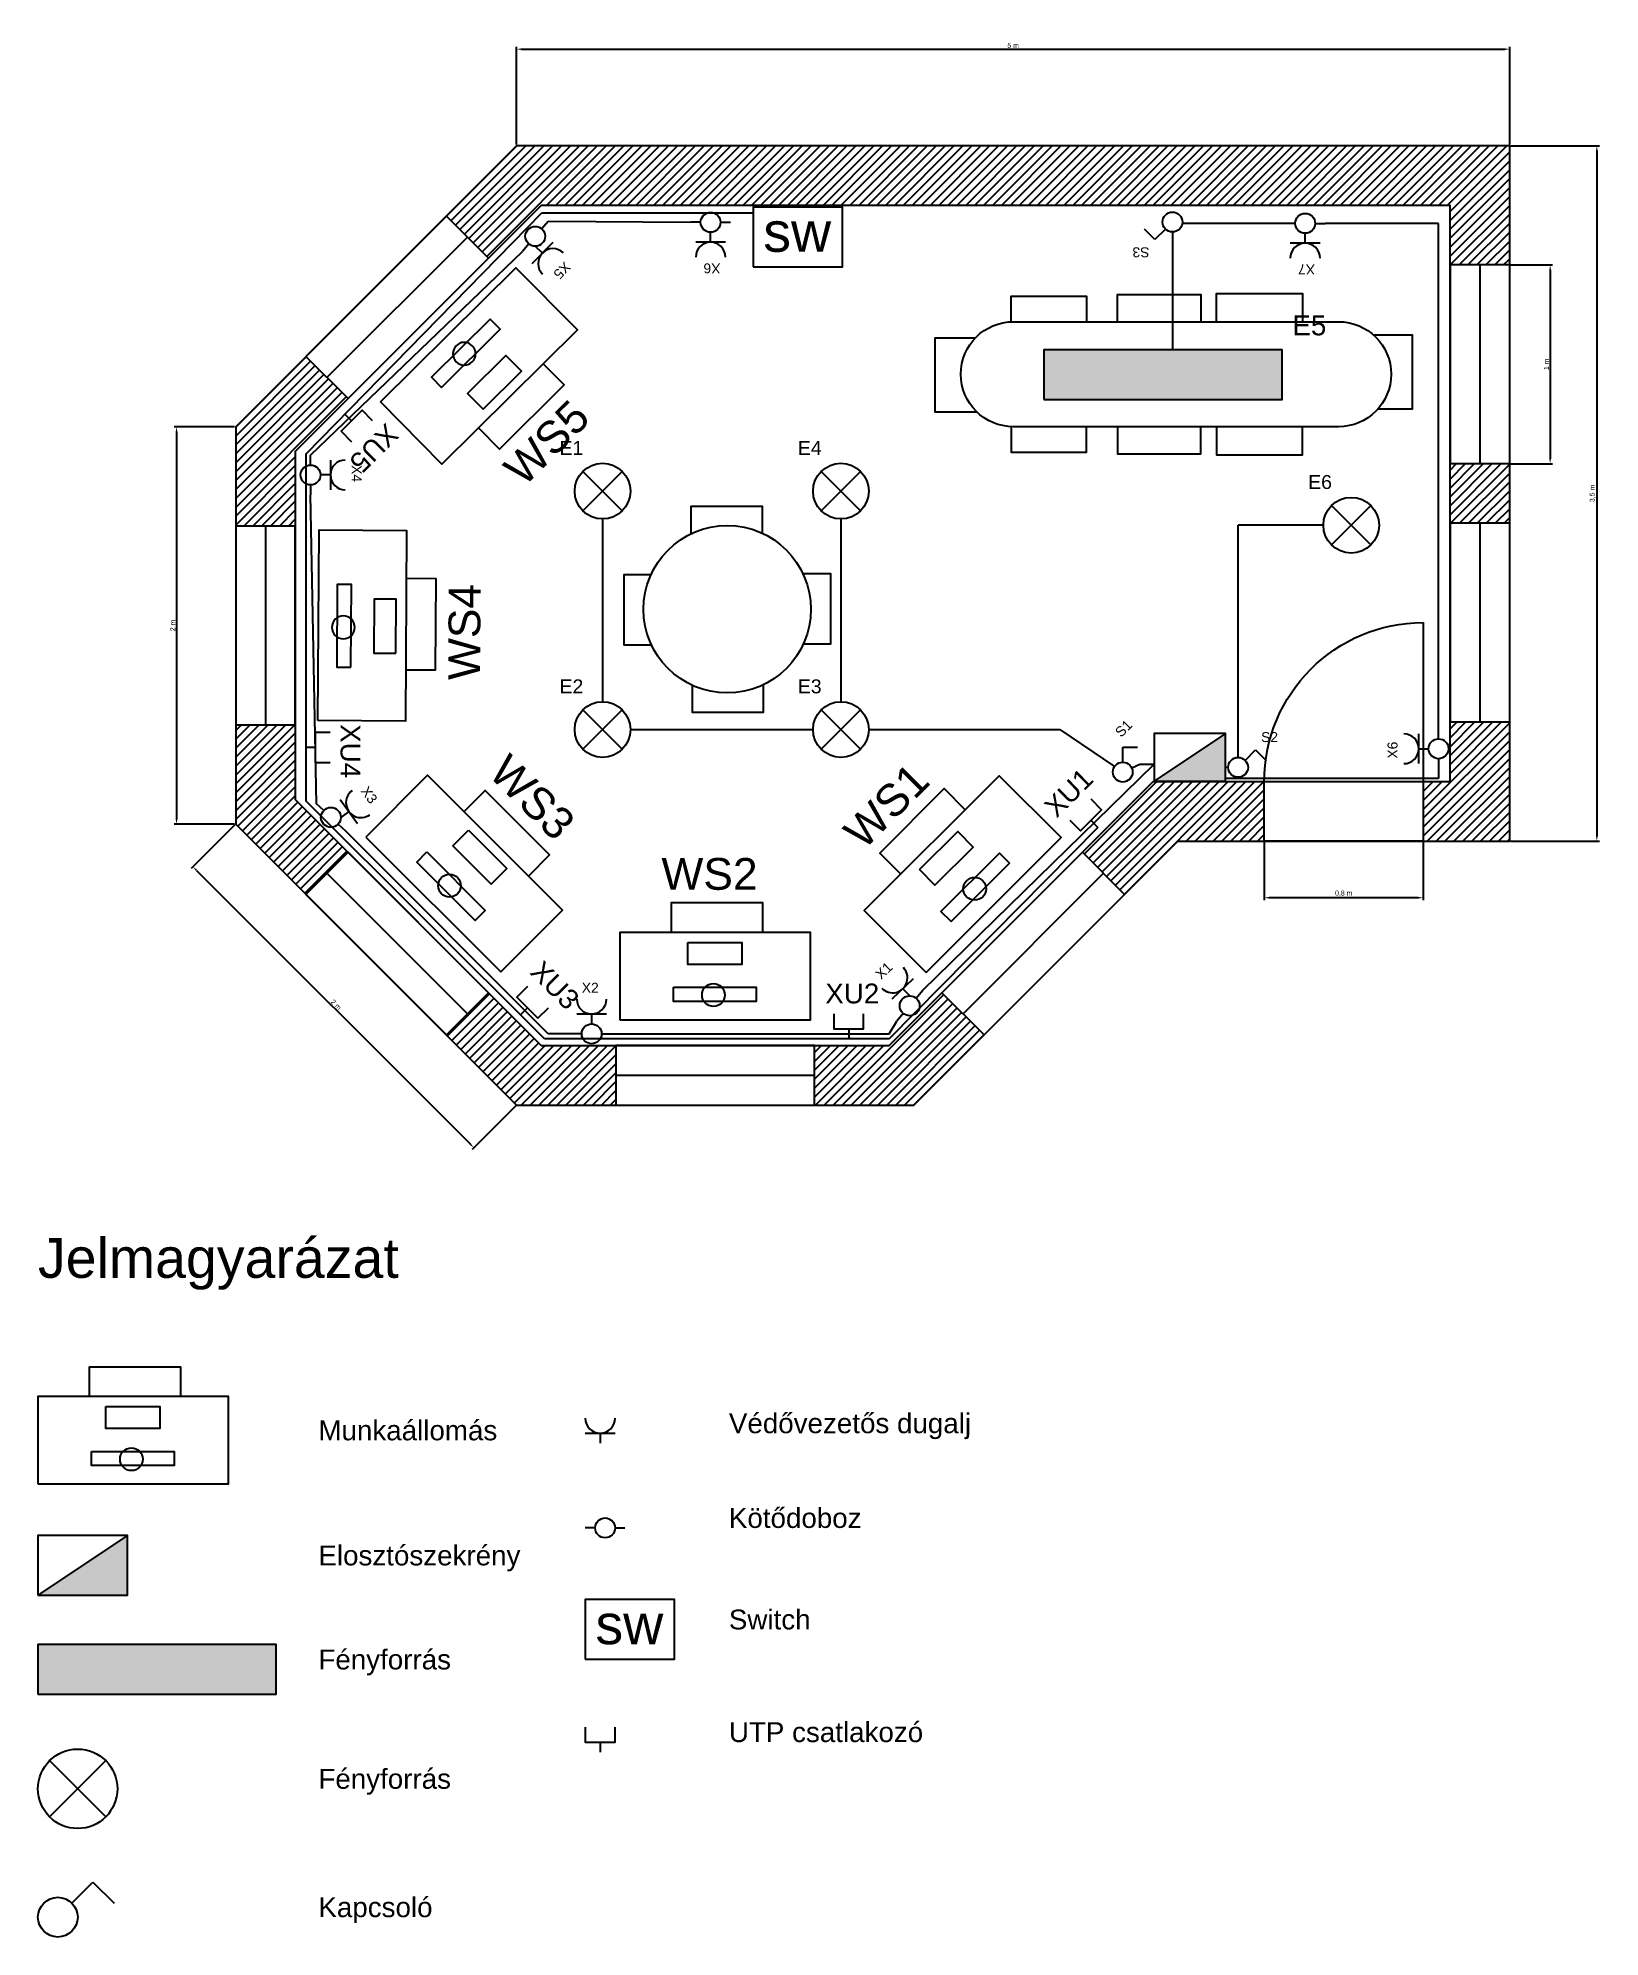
# Model space of a CAD drawing. Header units: millimetres. Extents: x 159 to 945, y -160 to 796.
import ezdxf

# ---------------------------------------------------------------- set-up
doc = ezdxf.new("R2010")
doc.units = ezdxf.units.MM
for name, color, linetype in [('butorok', 100, 'Continuous'), ('halozat', 140, 'Continuous'), ('villhalo', 10, 'Continuous')]:
    doc.layers.add(name, color=color, linetype=linetype)
doc.styles.get("Standard").update_dxf_attribs({"font": 'arial.ttf'})
doc.dimstyles.new('Másolat - ISO-25', dxfattribs={"dimtxt": 2.5, "dimasz": 2.5, "dimexe": 1.25, "dimexo": 0.625, "dimtad": 1, "dimlfac": 0.01, "dimtxsty": 'Standard', "dimcen": 2.5, "dimadec": 0, "dimazin": 0, "dimtfac": 1, "dimtmove": 0, "dimatfit": 3, "dimfxl": 1, "dimarcsym": 0})

# ---------------------------------------------------------------- blocks, each defined once
blk = doc.blocks.new('Ablak')
blk.add_line((15, 0), (15, -100))
blk.add_lwpolyline([(0, -100), (30, -100), (30, 0), (0, 0)], close=True)
blk = doc.blocks.new('Ajtó')
blk.add_line((-110, 0), (-30, 0))
blk.add_lwpolyline([(-30, 0), (0, 0), (0, 80), (-30, 80)], close=True)
blk.add_arc((-30, 0), 80, 90, 180)
blk = doc.blocks.new('Elosztószekr')
at = {"layer": 'villhalo'}
h = blk.add_hatch(color=256, dxfattribs=at)
h.dxf.hatch_style = 1
h.paths.add_polyline_path([(45, 0), (45, 30), (0, 0)])
blk.add_line((45, 30), (0, 0), dxfattribs=at)
blk.add_lwpolyline([(0, 0), (45, 0), (45, 30), (0, 30)], close=True, dxfattribs=at)
blk = doc.blocks.new('Kapcsoló')
at = {"layer": 'villhalo'}
for p, q in [((7.07, 17.07), (17.68, 27.68)), ((17.68, 27.68), (28.28, 17.07))]:
    blk.add_line(p, q, dxfattribs=at)
blk.add_circle((0, 10), 10, dxfattribs=at)
at = {"layer": 'villhalo', "flags": 4}
blk.add_attdef('S', (23.15, 35.47), '', height=10, dxfattribs=at)
blk = doc.blocks.new('Fényforrás')
at = {"layer": 'villhalo'}
h = blk.add_hatch(color=256, dxfattribs=at)
h.dxf.hatch_style = 1
h.paths.add_polyline_path([(0, 0), (0, -25), (120, -25), (120, 0)])
blk.add_lwpolyline([(0, -25), (120, -25), (120, 0), (0, 0)], close=True, dxfattribs=at)
at = {"layer": 'villhalo', "flags": 4}
blk.add_attdef('E', (125.08, 7.28), '', height=10, dxfattribs=at)
blk = doc.blocks.new('Lámpatest')
at = {"layer": 'villhalo'}
for p, q in [((-14.14, -14.14), (14.14, 14.14)), ((-14.14, 14.14), (14.14, -14.14))]:
    blk.add_line(p, q, dxfattribs=at)
blk.add_circle((0, 0), 20, dxfattribs=at)
at = {"layer": 'villhalo', "flags": 4}
blk.add_attdef('E', (-30.94, 26.06), '', height=10, dxfattribs=at)
blk = doc.blocks.new('Kötődoboz')
at = {"layer": 'villhalo'}
for p, q in [((-5, 5), (-10, 5)), ((5, 5), (10, 5))]:
    blk.add_line(p, q, dxfattribs=at)
blk.add_circle((0, 5), 5, dxfattribs=at)
blk = doc.blocks.new('Konnektor')
at = {"layer": 'villhalo'}
for p, q in [((-7.5, 5), (7.5, 5)), ((0, 5), (0, 0))]:
    blk.add_line(p, q, dxfattribs=at)
blk.add_arc((0, 12.5), 7.5, 180, 0, dxfattribs=at)
at = {"layer": 'villhalo', "flags": 4}
blk.add_attdef('X', (-4.96, 15.68), '', height=5, dxfattribs=at)
blk = doc.blocks.new('Switch')
at = {"layer": 'halozat'}
blk.add_lwpolyline([(-45, -30), (0, -30), (0, 0), (-45, 0)], close=True, dxfattribs=at)
blk.add_text('sw', height=20, dxfattribs=at).set_placement((-39.86, -22.43))
blk = doc.blocks.new('UTP csatl')
at = {"layer": 'halozat'}
blk.add_line((0, 5), (0, 0), dxfattribs=at)
blk.add_lwpolyline([(-7.5, 12.5), (-7.5, 5), (7.5, 5), (7.5, 12.5)], dxfattribs=at)
at = {"layer": 'halozat', "flags": 4}
blk.add_attdef('XU', (-11.79, 17.79), '', height=10, dxfattribs=at)
blk = doc.blocks.new('Munkaállomás')
at = {"layer": 'butorok'}
blk.add_lwpolyline([(-22.1, 44), (-22.1, 59), (23.77, 59), (23.77, 44)], dxfattribs=at)
for points in [[(-48, 0), (48, 0), (48, 44), (-48, 44)], [(-13.86, 38.96), (13.38, 38.96), (13.38, 27.86), (-13.86, 27.86)], [(-21.03, 16.4), (20.55, 16.4), (20.55, 9.25), (-21.03, 9.25)]]:
    blk.add_lwpolyline(points, close=True, dxfattribs=at)
blk.add_circle((-0.96, 12.47), 5.73, dxfattribs=at)
at = {"layer": 'butorok', "flags": 4}
blk.add_attdef('WS', (-27.12, 65.44), '', height=16, dxfattribs=at)
blk = doc.blocks.new('*U29')
at = {"layer": 'butorok'}
blk.add_lwpolyline([(-17.81, -6.93), (-17.81, 6.93), (17.81, 6.93), (17.81, -6.68)], dxfattribs=at)
blk = doc.blocks.new('*U30')
at = {"layer": 'butorok', "color": 0, "linetype": 'ByBlock', "lineweight": -2, "transparency": 16777216}
blk.add_blockref('*U29', (505.78, 553.12), dxfattribs=at)
for p, rotation in [((551.03, 508.4), 270), ((461.06, 507.88), 89.99999999999997), ((506.3, 463.16), 180)]:
    blk.add_blockref('*U29', p, dxfattribs=dict(at, rotation=rotation))
blk = doc.blocks.new('*D34')
at = {"color": 0, "lineweight": -2, "transparency": 16777216}
for p, q in [((900.63, 681.42), (921.6, 681.42)), ((920.35, 678.92), (920.35, 583.92)), ((900.63, 581.42), (921.6, 581.42))]:
    blk.add_line(p, q, dxfattribs=at)
at = {"color": 0, "transparency": 16777216}
for points in [[(919.93, 678.92), (920.76, 678.92), (920.35, 681.42)], [(919.93, 583.92), (920.76, 583.92), (920.35, 581.42)]]:
    blk.add_solid(points, dxfattribs=at)
at = {"layer": 'Defpoints', "color": 0, "transparency": 16777216}
for p in [(900, 681.42), (900, 581.42), (920.35, 581.42)]:
    blk.add_point(p, dxfattribs=at)
at = {"color": 0, "transparency": 16777216, "insert": (918.47, 631.42), "char_height": 2.5, "attachment_point": 5, "rotation": 90}
blk.add_mtext('1 m', dxfattribs=at)
blk = doc.blocks.new('*D35')
at = {"color": 0, "lineweight": -2, "transparency": 16777216}
for p, q in [((900.63, 741.42), (945.12, 741.42)), ((943.87, 738.92), (943.87, 393.92)), ((900.63, 391.42), (945.12, 391.42))]:
    blk.add_line(p, q, dxfattribs=at)
at = {"color": 0, "transparency": 16777216}
for points in [[(943.45, 738.92), (944.28, 738.92), (943.87, 741.42)], [(943.45, 393.92), (944.28, 393.92), (943.87, 391.42)]]:
    blk.add_solid(points, dxfattribs=at)
at = {"layer": 'Defpoints', "color": 0, "transparency": 16777216}
for p in [(900, 741.42), (900, 391.42), (943.87, 391.42)]:
    blk.add_point(p, dxfattribs=at)
at = {"color": 0, "transparency": 16777216, "insert": (941.74, 566.42), "char_height": 2.5, "attachment_point": 5, "rotation": 90}
blk.add_mtext('3,5 m', dxfattribs=at)
blk = doc.blocks.new('*D36')
at = {"color": 0, "lineweight": -2, "transparency": 16777216}
for p, q in [((400, 742.05), (400, 791.3)), ((402.5, 790.05), (897.5, 790.05)), ((900, 742.05), (900, 791.3))]:
    blk.add_line(p, q, dxfattribs=at)
at = {"color": 0, "transparency": 16777216}
for points in [[(402.5, 790.47), (402.5, 789.64), (400, 790.05)], [(897.5, 790.47), (897.5, 789.64), (900, 790.05)]]:
    blk.add_solid(points, dxfattribs=at)
at = {"layer": 'Defpoints', "color": 0, "transparency": 16777216}
for p in [(900, 790.05), (400, 741.42), (900, 741.42)]:
    blk.add_point(p, dxfattribs=at)
at = {"color": 0, "transparency": 16777216, "insert": (650, 791.95), "char_height": 2.5, "attachment_point": 5}
blk.add_mtext('5 m', dxfattribs=at)
blk = doc.blocks.new('*D38')
at = {"color": 0, "lineweight": -2, "transparency": 16777216}
for p, q in [((257.95, 600), (227.54, 600)), ((228.79, 597.5), (228.79, 402.5)), ((257.95, 400), (227.54, 400))]:
    blk.add_line(p, q, dxfattribs=at)
at = {"color": 0, "transparency": 16777216}
for points in [[(228.37, 597.5), (229.21, 597.5), (228.79, 600)], [(228.37, 402.5), (229.21, 402.5), (228.79, 400)]]:
    blk.add_solid(points, dxfattribs=at)
at = {"layer": 'Defpoints', "color": 0, "transparency": 16777216}
for p in [(258.58, 600), (228.79, 400), (258.58, 400)]:
    blk.add_point(p, dxfattribs=at)
at = {"color": 0, "transparency": 16777216, "insert": (226.91, 500), "char_height": 2.5, "attachment_point": 5, "rotation": 90}
blk.add_mtext('2 m', dxfattribs=at)
blk = doc.blocks.new('*D39')
at = {"color": 0, "lineweight": -2, "transparency": 16777216}
for p, q in [((258.14, 399.56), (236.19, 377.61)), ((238.84, 376.73), (376.73, 238.84)), ((399.56, 258.14), (377.61, 236.19))]:
    blk.add_line(p, q, dxfattribs=at)
at = {"color": 0, "transparency": 16777216}
for points in [[(239.14, 377.02), (238.55, 376.43), (237.07, 378.49)], [(377.02, 239.14), (376.43, 238.55), (378.49, 237.07)]]:
    blk.add_solid(points, dxfattribs=at)
at = {"layer": 'Defpoints', "color": 0, "transparency": 16777216}
for p in [(258.58, 400), (400, 258.58), (378.49, 237.07)]:
    blk.add_point(p, dxfattribs=at)
at = {"color": 0, "transparency": 16777216, "insert": (309.11, 309.11), "char_height": 2.5, "attachment_point": 5, "rotation": 315}
blk.add_mtext('2 m', dxfattribs=at)
blk = doc.blocks.new('*D40')
at = {"color": 0, "lineweight": -2, "transparency": 16777216}
for p, q in [((776.42, 390.8), (776.42, 361.69)), ((856.42, 390.8), (856.42, 361.69)), ((853.92, 362.94), (778.92, 362.94))]:
    blk.add_line(p, q, dxfattribs=at)
at = {"color": 0, "transparency": 16777216}
for points in [[(778.92, 363.36), (778.92, 362.52), (776.42, 362.94)], [(853.92, 363.36), (853.92, 362.52), (856.42, 362.94)]]:
    blk.add_solid(points, dxfattribs=at)
at = {"layer": 'Defpoints', "color": 0, "transparency": 16777216}
for p in [(776.42, 391.42), (856.42, 391.42), (776.42, 362.94)]:
    blk.add_point(p, dxfattribs=at)
at = {"color": 0, "transparency": 16777216, "insert": (816.42, 365.07), "char_height": 2.5, "attachment_point": 5}
blk.add_mtext('0,8 m', dxfattribs=at)

msp = doc.modelspace()

# ---------------------------------------------------------------- hatches: boundary and pattern name
h = msp.add_hatch()
h.set_pattern_fill('ANSI31', color=256)
h.paths.add_polyline_path([(900, 741.421), (400, 741.421), (364.645, 706.066), (385.858, 684.853), (412.426, 711.421), (600, 711.421), (870, 711.421), (870, 681.421), (900, 681.421)])
h.paths.add_polyline_path([(900, 581.421), (870, 581.421), (870, 551.421), (900, 551.421)])
h.paths.add_polyline_path([(900, 451.421), (870, 451.421), (870, 421.421), (856.42, 421.421), (856.42, 391.421), (900, 391.421)])
h.paths.add_polyline_path([(776.42, 421.421), (720.416, 421.421), (684.853, 385.858), (706.066, 364.645), (732.843, 391.421), (776.42, 391.421)])
h.paths.add_polyline_path([(635.355, 293.934), (614.142, 315.147), (587.574, 288.579), (550, 288.579), (550, 258.579), (600, 258.579)])
h.paths.add_polyline_path([(450, 288.579), (412.426, 288.579), (385.858, 315.147), (364.645, 293.934), (400, 258.579), (450, 258.579)])
h.paths.add_polyline_path([(288.579, 412.426), (288.579, 450), (258.579, 450), (258.579, 400), (293.934, 364.645), (315.147, 385.858)])
h.paths.add_polyline_path([(315.147, 614.142), (293.934, 635.355), (258.579, 600), (258.579, 550), (288.579, 550), (288.579, 587.574)])

# ---------------------------------------------------------------- linework, layer by layer
msp.add_lwpolyline([(600, 741.421), (400, 741.421), (258.579, 600), (258.579, 400), (400, 258.579), (600, 258.579), (732.843, 391.421), (900, 391.421), (900, 741.421), (400, 741.421)])
msp.add_lwpolyline([(412.426, 711.421), (288.579, 587.574), (288.579, 412.426), (412.426, 288.579), (587.574, 288.579), (720.416, 421.421), (870, 421.421), (870, 711.421), (600, 711.421)], close=True)
at = {"layer": 'butorok'}
for points in [[(649.056, 652.868), (649.056, 665.732), (686.938, 665.732), (686.938, 652.889)], [(702.536, 652.889), (702.536, 666.622), (744.429, 666.622), (744.429, 652.889)], [(752.451, 652.889), (752.451, 667.067), (795.681, 667.067), (795.681, 652.889)], [(631.822, 607.367), (610.729, 607.367), (610.729, 644.724), (631.003, 644.724)], [(831.333, 646.265), (850.908, 646.265), (850.908, 608.908), (833.601, 608.908)], [(649.056, 600.043), (649.056, 587.179), (686.938, 587.179), (686.938, 600.022)], [(702.536, 600.022), (702.536, 586.289), (744.429, 586.289), (744.429, 600.022)], [(752.451, 600.022), (752.451, 585.843), (795.681, 585.843), (795.681, 600.022)]]:
    msp.add_lwpolyline(points, dxfattribs=at)
msp.add_lwpolyline([(813.832, 600.022), (650.107, 600.022, -1), (650.107, 652.889), (813.832, 652.889, -1)], format="xyb", close=True, dxfattribs=at)
msp.add_circle((506.042, 508.14), 42.129, dxfattribs=at)
at = {"layer": 'halozat'}
for p, q in [((293.985, 586.422), (412.71, 707.679)), ((412.71, 707.679), (519.056, 707.679)), ((293.985, 411.563), (293.985, 586.422)), ((413.974, 291.969), (293.985, 411.563)), ((692.705, 398.336), (587.574, 291.969)), ((587.574, 291.969), (413.974, 291.969)), ((587.574, 291.969), (587.574, 291.969))]:
    msp.add_line(p, q, dxfattribs=at)
at = {"layer": 'villhalo'}
for p, q in [((415.817, 703.522), (487.671, 702.89)), ((730.195, 698.037), (730.195, 638.733)), ((787.024, 702.378), (735.151, 702.378)), ((864.175, 702.378), (807.024, 702.378)), ((864.175, 447.93), (864.175, 702.378)), ((296.267, 585.729), (402.959, 688.203)), ((299.226, 410.229), (296.267, 565.729)), ((443.266, 553.59), (443.266, 461.59)), ((563.266, 553.59), (563.266, 461.59)), ((806.191, 550.437), (763.246, 550.437)), ((763.246, 433.561), (763.246, 550.437)), ((457.266, 447.59), (549.266, 447.59)), ((577.266, 447.59), (673.57, 447.59)), ((673.57, 447.59), (701.025, 428.992)), ((604.313, 316.216), (720.907, 430.174)), ((709.707, 428.277), (713.831, 430.174)), ((713.831, 430.174), (720.907, 430.174)), ((758.246, 428.561), (756.907, 428.561)), ((864.175, 422.919), (756.907, 422.919)), ((864.175, 427.93), (864.175, 422.919)), ((299.226, 410.229), (299.226, 410.229)), ((415.956, 294.446), (313.808, 396.541)), ((587.574, 294.446), (591.485, 300.872)), ((427.769, 294.446), (415.956, 294.446)), ((447.769, 294.446), (587.574, 294.446))]:
    msp.add_line(p, q, dxfattribs=at)

# ---------------------------------------------------------------- block references
for p, rotation in [((364.645, 706.066), 314.9999999999999), ((635.355, 293.934), 134.9999999999999), ((450, 258.579), 90)]:
    msp.add_blockref('Ablak', p, dxfattribs=dict(rotation=rotation))
for name, p in [('Ablak', (870, 681.421)), ('Ablak', (258.579, 550)), ('Ablak', (870, 551.421)), ('Munkaállomás', (207.029, 67.863)), ('Konnektor', (442.057, 88.43)), ('Kötődoboz', (444.557, 40.754)), ('Elosztószekr', (159.029, 11.895)), ('Switch', (479.557, 9.661)), ('Fényforrás', (159.029, -12.98)), ('UTP csatl', (442.057, -67.036)), ('Lámpatest', (179.029, -85.53)), ('Kapcsoló', (169.029, -160.154))]:
    msp.add_blockref(name, p)
at = {"xscale": -1}
for name, p, rotation in [('Ajtó', (856.42, 391.421), 90), ('Ablak', (364.645, 293.934), 225.0000000000001)]:
    msp.add_blockref(name, p, dxfattribs=dict(at, rotation=rotation))
at = {"layer": 'butorok'}
ref = msp.add_blockref('Munkaállomás', (365.554, 646.259), dxfattribs=dict(at, xscale=-1, rotation=224.6898486575271))
ref.add_attrib('WS', 'WS5', (403.553, 569.286), dxfattribs={"height": 16, "rotation": 44.689849})
msp.add_blockref('*U30', (0, 0), dxfattribs=at)
ref = msp.add_blockref('Munkaállomás', (300.312, 500.08), dxfattribs=dict(at, xscale=-1, rotation=269.6351869201569))
ref.add_attrib('WS', 'WS4', (381.572, 472.444), dxfattribs={"height": 16, "rotation": 89.635187})
ref = msp.add_blockref('Munkaállomás', (358.093, 359.509), dxfattribs=dict(at, rotation=315.0546617373703))
ref.add_attrib('WS', 'WS3', (385.132, 424.987), dxfattribs={"height": 16, "rotation": 315.054662})
ref = msp.add_blockref('Munkaállomás', (640.125, 359.295), dxfattribs=dict(at, rotation=44.95328458475171))
ref.add_attrib('WS', 'WS1', (574.695, 386.449), dxfattribs={"height": 16, "rotation": 44.953285})
ref = msp.add_blockref('Munkaállomás', (500.041, 301.505), dxfattribs=at)
ref.add_attrib('WS', 'WS2', (472.923, 366.95), dxfattribs={"height": 16})
at = {"layer": 'halozat'}
msp.add_blockref('Switch', (564.056, 710.496), dxfattribs=at)
ref = msp.add_blockref('UTP csatl', (313.379, 606.554), dxfattribs=dict(at, rotation=225.0000000000004))
ref.add_attrib('XU', 'XU5', (334.295, 602.308), dxfattribs={"height": 10, "rotation": 225})
ref = msp.add_blockref('UTP csatl', (293.579, 438.53), dxfattribs=dict(at, rotation=270))
ref.add_attrib('XU', 'XU4', (311.371, 450.317), dxfattribs={"height": 10, "rotation": 270})
ref = msp.add_blockref('UTP csatl', (692.705, 398.336), dxfattribs=dict(at, rotation=44.68371401831151))
ref.add_attrib('XU', 'XU1', (671.813, 402.697), dxfattribs={"height": 10, "rotation": 44.683714})
ref = msp.add_blockref('UTP csatl', (401.93, 304.075), dxfattribs=dict(at, rotation=315.0000000000002))
ref.add_attrib('XU', 'XU3', (406.176, 324.991), dxfattribs={"height": 10, "rotation": 315})
ref = msp.add_blockref('UTP csatl', (567.199, 291.96), dxfattribs=at)
ref.add_attrib('XU', 'XU2', (555.412, 309.752), dxfattribs={"height": 10})
at = {"layer": 'villhalo'}
for p in [(497.671, 697.89), (797.024, 697.378), (437.769, 289.446)]:
    msp.add_blockref('Kötődoboz', p, dxfattribs=at)
ref = msp.add_blockref('Kapcsoló', (730.195, 708.037), dxfattribs=dict(at, xscale=0.5, yscale=0.5, zscale=0.5, rotation=180))
ref.add_attrib('S', 'S3', (718.62, 690.304), dxfattribs={"height": 5, "rotation": 180})
for p, rotation in [((405.558, 699.077), 229.9911851040821), ((291.267, 575.729), 270), ((859.175, 437.93), 270), ((303.095, 399.74), 316.8112208923859), ((594.063, 311.751), 230.1055355327824)]:
    msp.add_blockref('Kötődoboz', p, dxfattribs=dict(at, rotation=rotation))
ref = msp.add_blockref('Konnektor', (497.671, 697.89), dxfattribs=dict(at, rotation=180))
ref.add_attrib('X', 'X6', (502.631, 682.211), dxfattribs={"height": 5, "rotation": 180})
ref = msp.add_blockref('Konnektor', (409.388, 690.863), dxfattribs=dict(at, rotation=225.7244519711714))
ref.add_attrib('X', 'X5', (424.077, 683.468), dxfattribs={"height": 5, "rotation": 225.724452})
ref = msp.add_blockref('Konnektor', (797.024, 697.378), dxfattribs=dict(at, rotation=180))
ref.add_attrib('X', 'X7', (801.984, 681.699), dxfattribs={"height": 5, "rotation": 180})
ref = msp.add_blockref('Fényforrás', (665.497, 638.733), dxfattribs=at)
ref.add_attrib('E', 'E5', (790.577, 646.016), dxfattribs={"height": 10})
ref = msp.add_blockref('Lámpatest', (443.266, 567.59), dxfattribs=dict(at, xscale=0.7, yscale=0.7, zscale=0.7))
ref.add_attrib('E', 'E1', (421.607, 585.834), dxfattribs={"height": 7})
ref = msp.add_blockref('Lámpatest', (563.266, 567.59), dxfattribs=dict(at, xscale=0.7, yscale=0.7, zscale=0.7))
ref.add_attrib('E', 'E4', (541.607, 585.834), dxfattribs={"height": 7})
ref = msp.add_blockref('Konnektor', (301.267, 575.729), dxfattribs=dict(at, rotation=270))
ref.add_attrib('X', 'X4', (316.946, 580.689), dxfattribs={"height": 5, "rotation": 270})
ref = msp.add_blockref('Lámpatest', (820.191, 550.437), dxfattribs=dict(at, xscale=0.7, yscale=0.7, zscale=0.7))
ref.add_attrib('E', 'E6', (798.533, 568.681), dxfattribs={"height": 7})
ref = msp.add_blockref('Lámpatest', (443.266, 447.59), dxfattribs=dict(at, xscale=0.7, yscale=0.7, zscale=0.7))
ref.add_attrib('E', 'E2', (421.607, 465.834), dxfattribs={"height": 7})
ref = msp.add_blockref('Lámpatest', (563.266, 447.59), dxfattribs=dict(at, xscale=0.7, yscale=0.7, zscale=0.7))
ref.add_attrib('E', 'E3', (541.607, 465.834), dxfattribs={"height": 7})
ref = msp.add_blockref('Kapcsoló', (708.7, 422.652), dxfattribs=dict(at, xscale=0.5, yscale=0.5, zscale=0.5, rotation=44.99999999999999))
ref.add_attrib('S', 'S1', (704.346, 443.376), dxfattribs={"height": 5, "rotation": 45})
at = {"layer": 'villhalo', "xscale": 0.8, "yscale": 0.8, "zscale": 0.8}
msp.add_blockref('Elosztószekr', (720.907, 421.561), dxfattribs=at)
at = {"layer": 'villhalo'}
ref = msp.add_blockref('Kapcsoló', (763.246, 423.561), dxfattribs=dict(at, xscale=0.5, yscale=0.5, zscale=0.5))
ref.add_attrib('S', 'S2', (774.821, 441.293), dxfattribs={"height": 5})
ref = msp.add_blockref('Konnektor', (859.175, 437.93), dxfattribs=dict(at, rotation=90))
ref.add_attrib('X', 'X6', (843.496, 432.97), dxfattribs={"height": 5, "rotation": 90})
ref = msp.add_blockref('Konnektor', (311.517, 403.385), dxfattribs=dict(at, rotation=306.1878094237517))
ref.add_attrib('X', 'X3', (321.243, 416.646), dxfattribs={"height": 5, "rotation": 306.187809})
ref = msp.add_blockref('Konnektor', (597.899, 313.544), dxfattribs=dict(at, rotation=43.51371504091057))
ref.add_attrib('X', 'X1', (583.507, 321.499), dxfattribs={"height": 5, "rotation": 43.513715})
ref = msp.add_blockref('Konnektor', (437.769, 299.446), dxfattribs=at)
ref.add_attrib('X', 'X2', (432.809, 315.125), dxfattribs={"height": 5})

# ---------------------------------------------------------------- texts
for s, height, p in [('Jelmagyarázat', 20, (159.029, 171.624)), ('Munkaállomás', 10, (300.211, 89.863)), ('Védővezetős dugalj', 10, (506.879, 93.43)), ('Kötődoboz', 10, (506.879, 45.754)), ('Elosztószekrény', 10, (300.211, 26.895)), ('Switch', 10, (506.879, -5.339)), ('Fényforrás', 10, (300.211, -25.48)), ('UTP csatlakozó', 10, (506.879, -62.036)), ('Fényforrás', 10, (300.211, -85.53)), ('Kapcsoló', 10, (300.211, -150.154))]:
    msp.add_text(s, height=height).set_placement(p)

# ---------------------------------------------------------------- dimensions: what is measured, and where the dimension line sits
for p1, p2, distance, picture, middle in [((400, 741.421), (900, 741.421), 48.633, '*D36', (650, 791.95)), ((900, 741.421), (900, 391.421), 43.865, '*D35', (941.738, 566.421)), ((900, 681.421), (900, 581.421), 20.347, '*D34', (918.467, 631.421)), ((258.579, 600), (258.579, 400), -29.788, '*D38', (226.91, 500)), ((258.579, 400), (400, 258.579), -30.414, '*D39', (309.114, 309.114)), ((856.42, 391.421), (776.42, 391.421), 28.48, '*D40', (816.42, 365.069))]:
    dim = msp.add_aligned_dim(p1=p1, p2=p2, distance=distance, dimstyle='Másolat - ISO-25', override={"dimpost": ' m'})
    dim.commit()
    dim.dimension.update_dxf_attribs({"geometry": picture, "text_midpoint": middle})

doc.saveas('drawing.dxf')
